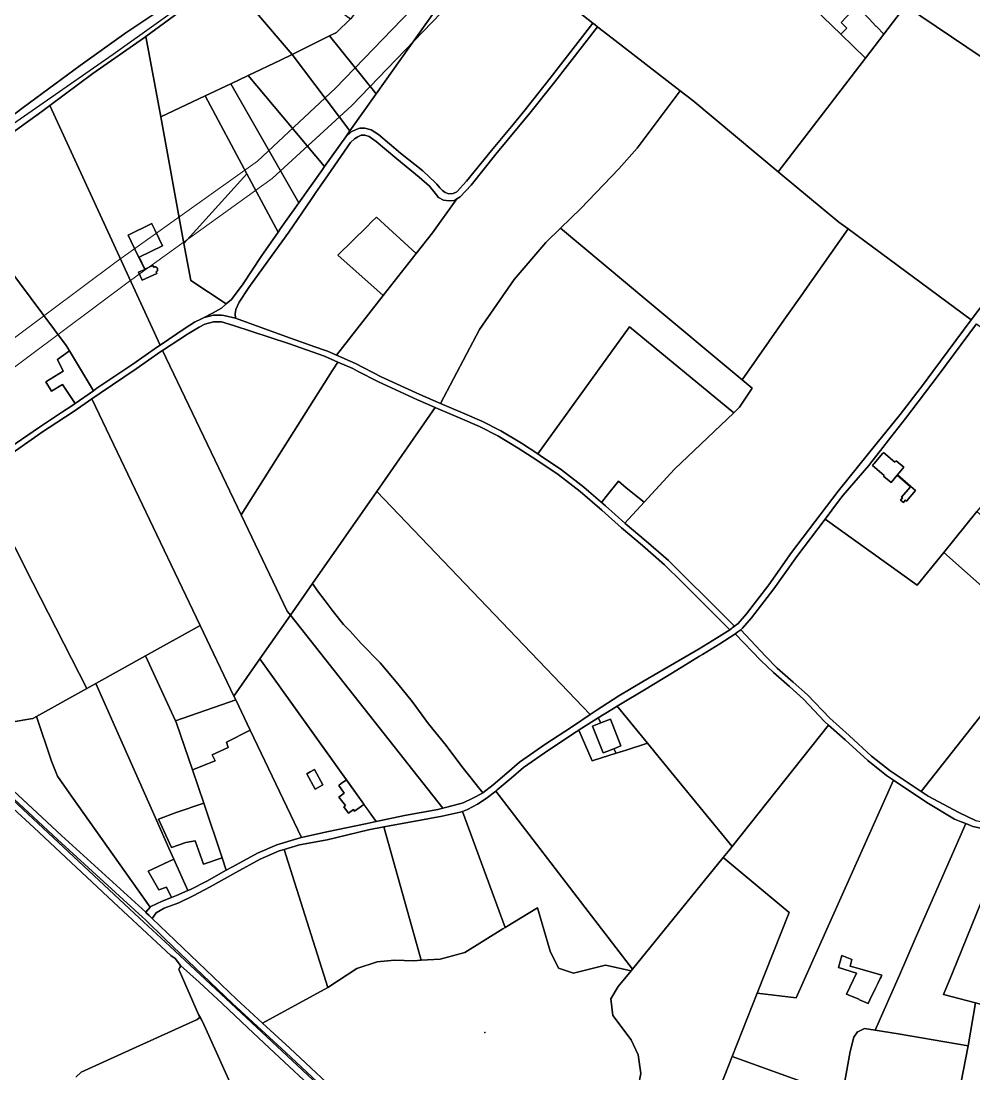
# Model space of a CAD drawing. Header units: metres. Extents: x 3 to 1027712, y 40 to 4430649.
# Drawn here: x 506464 to 506961, y 4410603 to 4411152 of the extents above; entities that cross this region are included whole.
import ezdxf

# ---------------------------------------------------------------- set-up
doc = ezdxf.new("R2010")
doc.units = ezdxf.units.M
doc.header["$MEASUREMENT"] = 0
doc.layers.add('A.ES.SDGC.CP.07003.cadastralparcel — CadastralParcel', color=1, linetype='Continuous')
doc.layers.add('Carreteras_5_km', color=2, linetype='Continuous', lineweight=30)
doc.layers.add('Rios_5_km', color=4, linetype='Continuous', lineweight=30)
doc.layers.add('Habitats_5_km', color=7, linetype='Continuous', lineweight=9, true_color=0xbefad2)
doc.layers.add('Yacimientos_arqueologicos', color=7, linetype='Continuous', true_color=0x160844)

msp = doc.modelspace()

# ---------------------------------------------------------------- linework, layer by layer
at = {"layer": 'A.ES.SDGC.CP.07003.cadastralparcel — CadastralParcel', "color": 7, "linetype": 'Continuous', "flags": 128}
for points in [[(507005.02, 4411106.03), (506925.15, 4411159.81), (506968.09, 4411215.78), (506928.05, 4411244.88), (506928.05, 4411244.88), (506921.84, 4411249.4), (506925.39, 4411250.92), (506928.93, 4411252.81), (506932.47, 4411255.64), (506936.71, 4411260.83), (506944.03, 4411269.55), (506956.3, 4411287.7), (506965.5, 4411299.26)], [(506548.87, 4411158.11), (506529.45, 4411143.89), (506528.72, 4411143.35), (506501.82, 4411124.49), (506479.43, 4411107.87), (506475.15, 4411104.69), (506447.54, 4411084.88)], [(506534.57, 4411156.12), (506519, 4411145.75), (506495.16, 4411128.77), (506465.43, 4411106.84), (506426.13, 4411076.91)], [(506426.13, 4411076.91), (506465.43, 4411106.84), (506495.16, 4411128.77), (506519, 4411145.75), (506534.57, 4411156.12)], [(506755.03, 4411156.46), (506762.35, 4411150.78), (506740.07, 4411122.09), (506728.27, 4411107.26), (506727.04, 4411105.71), (506720.71, 4411098.04), (506709.44, 4411084.37), (506696.54, 4411068.39), (506691.36, 4411062.85), (506689.48, 4411062.04), (506687.33, 4411061.91), (506685.31, 4411062.58), (506683.97, 4411063.52), (506682.49, 4411064.99), (506681, 4411066.83), (506680.21, 4411067.81), (506673.89, 4411073.59), (506673.65, 4411073.78), (506662.07, 4411083.12), (506650.64, 4411092.79), (506646.75, 4411095.2), (506643.52, 4411096.01), (506640.97, 4411096.01), (506638.95, 4411095.34), (506636.4, 4411094.13), (506633.58, 4411091.58), (506633.58, 4411091.58), (506635.74, 4411094.62), (506649.44, 4411113.97), (506679.53, 4411156.46)], [(506632.46, 4410586.3), (506602.34, 4410614.46), (506574.55, 4410639.92), (506539.54, 4410673.54), (506529.17, 4410683.51), (506527.75, 4410684.87), (506483.39, 4410725.34), (506445.56, 4410760.44), (506398.98, 4410804.34), (506386.77, 4410815.84), (506348.37, 4410851.38), (506329.28, 4410869.04), (506280.66, 4410914.93), (506228.04, 4410964.14), (506209.86, 4410980.83), (506194.29, 4410995.13), (506180.58, 4411007.71), (506140, 4411045.93), (506109.05, 4411077.69), (506107.55, 4411079.23), (506088.84, 4411094.49), (506080.52, 4411100.53)], [(506080.52, 4411100.53), (506088.84, 4411094.49), (506107.55, 4411079.23), (506109.05, 4411077.69), (506140, 4411045.93), (506180.58, 4411007.71), (506194.29, 4410995.13), (506209.86, 4410980.83), (506228.04, 4410964.14), (506280.66, 4410914.93), (506329.28, 4410869.04), (506348.37, 4410851.38), (506386.77, 4410815.84), (506398.98, 4410804.34), (506445.56, 4410760.44), (506483.39, 4410725.34), (506527.75, 4410684.87), (506529.17, 4410683.51), (506539.54, 4410673.54), (506574.55, 4410639.92), (506602.34, 4410614.46), (506632.46, 4410586.3)], [(506962.18, 4410994.12), (506942.18, 4410967.2), (506925.12, 4410944.78), (506917.56, 4410935.05), (506912.13, 4410928.07), (506907.7, 4410922.37), (506905.98, 4410920.35), (506892.68, 4410904.77), (506890.32, 4410901.66), (506883.26, 4410892.36), (506868.49, 4410872.93), (506856.63, 4410856.08), (506844.95, 4410840.89), (506840.31, 4410835.51), (506839.29, 4410834.72), (506837.88, 4410833.63), (506836.43, 4410832.51), (506836.23, 4410832.36), (506828.45, 4410827.36), (506819.36, 4410821.8), (506817.85, 4410820.88), (506803.72, 4410812.21), (506789.21, 4410803.32), (506776.6, 4410795.91), (506775.01, 4410794.93), (506772.16, 4410793.19), (506765.1, 4410788.88), (506756.56, 4410783.36), (506753.61, 4410781.46), (506739.15, 4410772.01), (506726.17, 4410762.93), (506719.68, 4410757.37), (506712.45, 4410751.26), (506711.67, 4410750.66), (506706.7, 4410746.81), (506702.25, 4410743.85), (506697.06, 4410741.07), (506694.29, 4410740.01), (506693.17, 4410739.59), (506683.71, 4410737.55), (506665.96, 4410734.3), (506653.41, 4410731.92), (506645.38, 4410730.4), (506623.88, 4410725.22), (506609.42, 4410722.62), (506601.39, 4410720.23), (506598.85, 4410719.47), (506589.02, 4410715.21), (506576.23, 4410708.17), (506562.88, 4410700.76), (506553.98, 4410695.95), (506546.56, 4410692.43), (506538.96, 4410689.65), (506534.7, 4410687.24), (506532.68, 4410684.29), (506531.14, 4410685.78), (506529.8, 4410687.06), (506529.8, 4410687.06), (506529.34, 4410687.48), (506531.72, 4410690.07), (506532.04, 4410690.41), (506537.86, 4410693.18), (506542.84, 4410695.24), (506545.39, 4410696.29), (506551.22, 4410698.78), (506552.66, 4410699.39), (506561.25, 4410703.75), (506571.31, 4410709.33), (506574.58, 4410711.15), (506587.52, 4410718.27), (506597.68, 4410722.68), (506608.63, 4410725.94), (506610.52, 4410726.36), (506623.75, 4410729.33), (506644.67, 4410733.73), (506649.42, 4410734.74), (506664.23, 4410737.89), (506681.47, 4410741.04), (506684.08, 4410741.71), (506690.19, 4410743.27), (506694.64, 4410744.56), (506699.83, 4410746.97), (506704.72, 4410749.58), (506704.92, 4410749.73), (506710.31, 4410753.9), (506717.48, 4410759.96), (506724.08, 4410765.62), (506737.24, 4410774.82), (506751.76, 4410784.31), (506760.85, 4410790.47), (506764.07, 4410792.65), (506775.75, 4410800.25), (506788.73, 4410807.84), (506817.59, 4410824.7), (506826.64, 4410830.24), (506833.59, 4410834.7), (506834.27, 4410835.14), (506834.9, 4410835.63), (506836.02, 4410836.5), (506837.96, 4410837.99), (506842.31, 4410843.03), (506853.89, 4410858.08), (506865.75, 4410874.93), (506890.03, 4410906.9), (506905.84, 4410926.6), (506922.43, 4410946.85), (506934.48, 4410962.7), (506939.46, 4410969.24), (506959.43, 4410996.12), (506966.42, 4411005.53)], [(506456.36, 4410928.06), (506473.42, 4410939.91), (506485.94, 4410948.17), (506490.37, 4410951.09), (506492.59, 4410952.64), (506502.09, 4410959.26), (506503.92, 4410960.51), (506522.71, 4410973.12), (506535.54, 4410982.11), (506536.91, 4410983.05), (506549.84, 4410991.9), (506554.7, 4410994.99), (506558.34, 4410996.66), (506559.86, 4410997.35), (506564.72, 4410998.67), (506568.81, 4410998.56), (506570.03, 4410998.53), (506576.07, 4410996.99), (506577.55, 4410996.61), (506604.77, 4410986.73), (506617.53, 4410982.21), (506622.98, 4410980.28), (506623.63, 4410980.05), (506628.66, 4410977.84), (506638.56, 4410973.49), (506652, 4410966.55), (506672.11, 4410957.31), (506682.92, 4410952.56), (506694.4, 4410947.71), (506704.52, 4410943.39), (506714.3, 4410938.43), (506725.05, 4410931.87), (506733.59, 4410926.31), (506734.83, 4410925.5), (506746, 4410918.07), (506757.65, 4410908.97), (506768.87, 4410899.22), (506778.93, 4410890.32), (506779.17, 4410890.11), (506790.07, 4410880.83), (506801.66, 4410870.74), (506810.87, 4410861.53), (506822.37, 4410850.2), (506836.02, 4410836.5), (506834.9, 4410835.63), (506834.27, 4410835.14), (506833.59, 4410834.7), (506820.25, 4410848.07), (506808.75, 4410859.41), (506799.61, 4410868.54), (506788.12, 4410878.55), (506777.21, 4410887.83), (506766.89, 4410896.96), (506755.74, 4410906.66), (506744.24, 4410915.63), (506733.18, 4410923), (506723.45, 4410929.33), (506712.84, 4410935.81), (506703.26, 4410940.67), (506693.23, 4410944.95), (506681.73, 4410949.81), (506680.16, 4410950.5), (506670.88, 4410954.58), (506650.68, 4410963.86), (506639.69, 4410969.53), (506637.27, 4410970.78), (506629.43, 4410974.22), (506622.53, 4410977.26), (506603.8, 4410983.89), (506575.11, 4410993.18), (506568.77, 4410995.1), (506564.64, 4410995.1), (506560.22, 4410993.92), (506557.13, 4410992.45), (506551.08, 4410988.76), (506538.02, 4410980.15), (506537.22, 4410979.63), (506524.41, 4410970.65), (506505.61, 4410958.05), (506501.29, 4410955.03), (506492.04, 4410948.62), (506483.02, 4410942.64), (506475.1, 4410937.42), (506473.22, 4410936.12), (506456.23, 4410924.31)], [(506969.51, 4410730.21), (506960.21, 4410732.16), (506956.53, 4410733.67), (506954.1, 4410734.67), (506952.39, 4410735.37), (506950.67, 4410736.07), (506936.23, 4410744.63), (506918.91, 4410756.29), (506915.32, 4410758.7), (506905.53, 4410766.53), (506893.78, 4410777.29), (506885.06, 4410785.01), (506883.01, 4410786.82), (506872, 4410798.56), (506864.66, 4410805.16), (506856.34, 4410812.5), (506849.73, 4410818.61), (506849.73, 4410818.61), (506836.43, 4410832.51), (506837.88, 4410833.63), (506839.29, 4410834.72), (506852.27, 4410820.99), (506858.35, 4410814.72), (506866.66, 4410807.4), (506874.1, 4410800.7), (506885.8, 4410788.68), (506895.79, 4410779.52), (506907.48, 4410768.81), (506917.09, 4410761.12), (506933.3, 4410750.35), (506936.94, 4410747.94), (506953, 4410739.38), (506962.02, 4410735.1)], [(506447.61, 4410762.63), (506485.43, 4410727.54), (506529.34, 4410687.48), (506529.8, 4410687.06), (506531.14, 4410685.78), (506532.68, 4410684.29), (506576.6, 4410642.11), (506590.21, 4410629.64), (506604.38, 4410616.66), (506634.48, 4410588.52)], [(506447.33, 4410753.42), (506470.98, 4410731.65), (506512.52, 4410692.73), (506542.5, 4410664.97), (506544.62, 4410663.38), (506547.54, 4410659.65), (506547.54, 4410659.65), (506547.48, 4410659.17), (506547.16, 4410658.67), (506546.91, 4410658.29), (506546.56, 4410658.01), (506546.79, 4410657.37), (506556.86, 4410634.25), (506557.69, 4410632.76), (506556.07, 4410631.58), (506555.87, 4410631.48), (506522.54, 4410616.23), (506495.77, 4410604.18), (506492.92, 4410601.59)], [(506619.09, 4410593.2), (506604.04, 4410607.06), (506596.4, 4410614.24), (506582.54, 4410627.24), (506569.09, 4410639.97), (506557.11, 4410651.12), (506547.54, 4410659.65), (506544.62, 4410663.38), (506542.5, 4410664.97), (506512.52, 4410692.73), (506470.98, 4410731.65), (506447.33, 4410753.42)], [(506634.48, 4410588.52), (506604.38, 4410616.66), (506604.38, 4410616.66), (506590.21, 4410629.64), (506624.25, 4410648.26), (506639.41, 4410658.15), (506649.88, 4410661.7), (506658.92, 4410662.47), (506669.08, 4410662.2), (506672.81, 4410662.43), (506682.69, 4410663.04), (506695.58, 4410666.55), (506715.45, 4410678.87), (506716.66, 4410679.61), (506733.52, 4410689.82), (506740.07, 4410667.23), (506744.4, 4410658.4), (506752.24, 4410655.76), (506768.95, 4410659.86), (506782.25, 4410656.97), (506775.53, 4410648.71), (506771.63, 4410642.28), (506772.66, 4410633.75), (506782.27, 4410621.04), (506785.85, 4410613.11), (506787.24, 4410603.43), (506782.45, 4410578.46)], [(506574.89, 4410595.19), (506561.35, 4410625.11), (506558.76, 4410630.83), (506556.86, 4410634.25), (506546.79, 4410657.37), (506546.56, 4410658.01), (506546.91, 4410658.29), (506547.16, 4410658.67), (506547.48, 4410659.17), (506547.54, 4410659.65), (506557.11, 4410651.12), (506569.09, 4410639.97), (506582.54, 4410627.24), (506596.4, 4410614.24), (506604.04, 4410607.06), (506619.09, 4410593.2)], [(506492.92, 4410601.59), (506495.77, 4410604.18), (506522.54, 4410616.23), (506555.87, 4410631.48), (506556.07, 4410631.58), (506557.69, 4410632.76), (506558.76, 4410630.83), (506561.35, 4410625.11), (506574.89, 4410595.19)]]:
    msp.add_lwpolyline(points, dxfattribs=at)
for points in [[(506772.4, 4411142.98), (506764.96, 4411148.76), (506764.72, 4411148.94), (506763.54, 4411149.86), (506762.35, 4411150.78), (506755.03, 4411156.46), (506720.48, 4411188.11), (506740.6, 4411209.76), (506745.04, 4411214.53), (506749.56, 4411219.4), (506780.37, 4411252.55), (506858.74, 4411176.67), (506891.42, 4411145.03), (506904.26, 4411132.59), (506858.84, 4411073.39), (506814.34, 4411110.44), (506807.71, 4411115.58), (506772.4, 4411142.98)], [(506891.42, 4411145.03), (506858.74, 4411176.67), (506871.7, 4411192.41), (506880.36, 4411202.93), (506917.74, 4411248.33), (506920.43, 4411248.8), (506921.84, 4411249.4), (506928.05, 4411244.88), (506968.09, 4411215.78), (506925.15, 4411159.81), (506913.8, 4411145.02), (506910.17, 4411148.87), (506910.05, 4411148.99), (506909.78, 4411149.28), (506906.25, 4411153.01), (506905.77, 4411153.52), (506902.66, 4411156.82), (506899.76, 4411159.89), (506891.63, 4411151.19), (506894.55, 4411148.27), (506893.66, 4411147.35), (506891.42, 4411145.03)], [(506605.72, 4411134.51), (506569.55, 4411176.8), (506573.42, 4411180.98), (506582.89, 4411191.94), (506636.08, 4411153.01), (506628.66, 4411145.97), (506625.03, 4411144.15), (506605.72, 4411134.51)], [(506537.15, 4411101.95), (506529.45, 4411143.89), (506548.87, 4411158.11), (506564.92, 4411171.79), (506569.55, 4411176.8), (506605.72, 4411134.51), (506599.61, 4411131.46), (506582.77, 4411123.5), (506573.67, 4411119.2), (506560.31, 4411112.89), (506537.15, 4411101.95)], [(506649.44, 4411113.97), (506625.03, 4411144.15), (506628.66, 4411145.97), (506636.08, 4411153.01), (506636.52, 4411153.43), (506651.98, 4411173.31), (506654.33, 4411176.33), (506679.53, 4411156.46), (506649.44, 4411113.97)], [(506890.35, 4411047.15), (506858.84, 4411073.39), (506904.26, 4411132.59), (506913.8, 4411145.02), (506925.15, 4411159.81), (507005.02, 4411106.03), (507031.16, 4411088.44), (507023.62, 4411078.51), (507002.24, 4411052.07), (506985.53, 4411030.18), (506966.42, 4411005.53), (506959.43, 4410996.12), (506895.21, 4411043.55), (506890.35, 4411047.15)], [(506913.8, 4411145.02), (506904.26, 4411132.59), (506891.42, 4411145.03), (506893.66, 4411147.35), (506894.55, 4411148.27), (506891.63, 4411151.19), (506899.76, 4411159.89), (506902.66, 4411156.82), (506905.77, 4411153.52), (506906.25, 4411153.01), (506909.78, 4411149.28), (506910.05, 4411148.99), (506910.17, 4411148.87), (506913.8, 4411145.02)], [(506559.86, 4410997.35), (506564.08, 4410999.64), (506568.77, 4411002.31), (506571.31, 4411004.47), (506574.07, 4411006.81), (506580.05, 4411014.93), (506589.46, 4411029.17), (506598.27, 4411041.96), (506599.54, 4411043.8), (506609.12, 4411057.23), (506621.08, 4411073.99), (506622.53, 4411076.02), (506633.58, 4411091.58), (506636.4, 4411094.13), (506638.95, 4411095.34), (506640.97, 4411096.01), (506643.52, 4411096.01), (506646.75, 4411095.2), (506650.64, 4411092.79), (506662.07, 4411083.12), (506673.65, 4411073.78), (506673.89, 4411073.59), (506680.21, 4411067.81), (506681, 4411066.83), (506682.49, 4411064.99), (506683.97, 4411063.52), (506685.31, 4411062.58), (506687.33, 4411061.91), (506689.48, 4411062.04), (506691.36, 4411062.85), (506696.54, 4411068.39), (506709.44, 4411084.37), (506720.71, 4411098.04), (506727.04, 4411105.71), (506728.27, 4411107.26), (506740.07, 4411122.09), (506762.35, 4411150.78), (506763.54, 4411149.86), (506764.72, 4411148.94), (506742.43, 4411120.24), (506729.37, 4411103.83), (506711.76, 4411082.47), (506698.8, 4411066.42), (506693.12, 4411060.34), (506691.47, 4411059.24), (506690.21, 4411058.41), (506687.39, 4411058.14), (506684.43, 4411058.54), (506681.88, 4411059.89), (506680.13, 4411062.17), (506677.17, 4411065.93), (506671.8, 4411070.63), (506660.11, 4411080.03), (506649.36, 4411089.16), (506645.69, 4411091.72), (506643.41, 4411092.39), (506641.66, 4411092.39), (506639.78, 4411091.58), (506638.03, 4411090.51), (506636.02, 4411088.63), (506624.33, 4411071.71), (506620.42, 4411066.01), (506618.02, 4411062.49), (506615.56, 4411058.9), (506603.87, 4411041.83), (506592.99, 4411026.8), (506583.14, 4411013.04), (506577.97, 4411005.33), (506576.29, 4411001.5), (506575.89, 4410999.35), (506576.07, 4410996.99), (506570.03, 4410998.53), (506568.81, 4410998.56), (506564.72, 4410998.67), (506559.86, 4410997.35)], [(506638.56, 4410973.49), (506628.66, 4410977.84), (506653.05, 4411008.81), (506670.3, 4411030.71), (506678.8, 4411041.5), (506691.47, 4411059.24), (506693.12, 4411060.34), (506698.8, 4411066.42), (506711.76, 4411082.47), (506729.37, 4411103.83), (506742.43, 4411120.24), (506764.72, 4411148.94), (506764.96, 4411148.76), (506772.4, 4411142.98), (506807.71, 4411115.58), (506785.32, 4411085.64), (506775.82, 4411074.91), (506756.01, 4411054.29), (506745.39, 4411043.92), (506737.84, 4411036.55), (506721.33, 4411017.16), (506703.16, 4410991.17), (506682.92, 4410952.56), (506672.11, 4410957.31), (506652, 4410966.55), (506638.56, 4410973.49)], [(506536.91, 4410983.05), (506479.43, 4411107.87), (506501.82, 4411124.49), (506528.72, 4411143.35), (506529.45, 4411143.89), (506537.15, 4411101.95), (506549.22, 4411036.06), (506552.78, 4411016.65), (506571.31, 4411004.47), (506568.77, 4411002.31), (506564.08, 4410999.64), (506559.86, 4410997.35), (506558.34, 4410996.66), (506554.7, 4410994.99), (506549.84, 4410991.9), (506536.91, 4410983.05)], [(506635.74, 4411094.62), (506605.72, 4411134.51), (506625.03, 4411144.15), (506649.44, 4411113.97), (506635.74, 4411094.62)], [(506622.53, 4411076.02), (506582.77, 4411123.5), (506599.61, 4411131.46), (506605.72, 4411134.51), (506635.74, 4411094.62), (506633.58, 4411091.58), (506622.53, 4411076.02)], [(506582.01, 4411072.35), (506560.31, 4411112.89), (506573.67, 4411119.2), (506609.12, 4411057.23), (506599.54, 4411043.8), (506598.27, 4411041.96), (506582.01, 4411072.35)], [(506609.12, 4411057.23), (506573.67, 4411119.2), (506582.77, 4411123.5), (506622.53, 4411076.02), (506621.08, 4411073.99), (506609.12, 4411057.23)], [(506790.97, 4411005.87), (506745.39, 4411043.92), (506756.01, 4411054.29), (506775.82, 4411074.91), (506785.32, 4411085.64), (506807.71, 4411115.58), (506814.34, 4411110.44), (506858.84, 4411073.39), (506890.35, 4411047.15), (506895.21, 4411043.55), (506872.73, 4411011.56), (506871.61, 4411009.97), (506861.84, 4410996.07), (506839.98, 4410964.97), (506790.97, 4411005.87)], [(506549.22, 4411036.06), (506537.15, 4411101.95), (506560.31, 4411112.89), (506582.01, 4411072.35), (506549.22, 4411036.06)], [(506487.92, 4410982.78), (506433.09, 4411056.33), (506437.13, 4411077.11), (506447.54, 4411084.88), (506475.15, 4411104.69), (506479.43, 4411107.87), (506536.91, 4410983.05), (506535.54, 4410982.11), (506522.71, 4410973.12), (506503.92, 4410960.51), (506502.09, 4410959.26), (506489.6, 4410979.99), (506487.92, 4410982.78)], [(506576.07, 4410996.99), (506575.89, 4410999.35), (506576.29, 4411001.5), (506577.97, 4411005.33), (506583.14, 4411013.04), (506592.99, 4411026.8), (506603.87, 4411041.83), (506615.56, 4411058.9), (506618.02, 4411062.49), (506620.42, 4411066.01), (506624.33, 4411071.71), (506636.02, 4411088.63), (506638.03, 4411090.51), (506639.78, 4411091.58), (506641.66, 4411092.39), (506643.41, 4411092.39), (506645.69, 4411091.72), (506649.36, 4411089.16), (506660.11, 4411080.03), (506671.8, 4411070.63), (506677.17, 4411065.93), (506680.13, 4411062.17), (506681.88, 4411059.89), (506684.43, 4411058.54), (506687.39, 4411058.14), (506690.21, 4411058.41), (506691.47, 4411059.24), (506678.8, 4411041.5), (506670.3, 4411030.71), (506649.49, 4411049.66), (506647, 4411047.21), (506644.64, 4411044.88), (506629.42, 4411029.88), (506653.05, 4411008.81), (506628.66, 4410977.84), (506623.63, 4410980.05), (506622.98, 4410980.28), (506617.53, 4410982.21), (506604.77, 4410986.73), (506577.55, 4410996.61), (506576.07, 4410996.99)], [(506552.78, 4411016.65), (506549.22, 4411036.06), (506582.01, 4411072.35), (506598.27, 4411041.96), (506589.46, 4411029.17), (506580.05, 4411014.93), (506574.07, 4411006.81), (506571.31, 4411004.47), (506552.78, 4411016.65)], [(506424.6, 4410969.58), (506423.05, 4411004.64), (506433.09, 4411056.33), (506487.92, 4410982.78), (506489.6, 4410979.99), (506483.44, 4410975.46), (506486.35, 4410969.38), (506477.37, 4410963.83), (506480.23, 4410958.96), (506486.01, 4410962.46), (506492.59, 4410952.64), (506490.37, 4410951.09), (506485.94, 4410948.17), (506473.42, 4410939.91), (506456.36, 4410928.06), (506441.77, 4410954.95), (506439.18, 4410959.71), (506433.77, 4410966.62), (506429.87, 4410969.02), (506424.6, 4410969.58)], [(506653.05, 4411008.81), (506629.42, 4411029.88), (506644.64, 4411044.88), (506647, 4411047.21), (506649.49, 4411049.66), (506670.3, 4411030.71), (506653.05, 4411008.81)], [(506521.77, 4411037.08), (506520.22, 4411040.3), (506520.18, 4411040.39), (506532.48, 4411046.32), (506532.52, 4411046.24), (506534.07, 4411043.02), (506536.31, 4411038.39), (506536.33, 4411038.35), (506538.09, 4411034.69), (506525.93, 4411028.82), (506528.95, 4411022.55), (506533.11, 4411024.53), (506533.55, 4411023.62), (506533.66, 4411023.67), (506533.88, 4411023.75), (506534, 4411023.77), (506534.12, 4411023.78), (506534.24, 4411023.78), (506534.36, 4411023.77), (506534.48, 4411023.75), (506534.59, 4411023.72), (506534.71, 4411023.68), (506534.81, 4411023.63), (506534.92, 4411023.57), (506535.02, 4411023.51), (506535.11, 4411023.43), (506535.19, 4411023.35), (506535.27, 4411023.26), (506535.34, 4411023.16), (506535.4, 4411023.06), (506535.5, 4411022.84), (506535.53, 4411022.72), (506535.55, 4411022.6), (506535.56, 4411022.48), (506535.56, 4411022.36), (506535.55, 4411022.25), (506535.53, 4411022.13), (506535.5, 4411022.01), (506535.46, 4411021.9), (506535.41, 4411021.79), (506535.35, 4411021.69), (506535.28, 4411021.59), (506535.21, 4411021.5), (506535.12, 4411021.41), (506535.03, 4411021.33), (506534.73, 4411021.15), (506535.09, 4411020.39), (506527.57, 4411016.82), (506525.6, 4411020.96), (506528.81, 4411022.48), (506525.79, 4411028.75), (506521.77, 4411037.08)], [(506521.77, 4411037.08), (506525.79, 4411028.75), (506528.81, 4411022.48), (506525.6, 4411020.96), (506527.57, 4411016.82), (506535.09, 4411020.39), (506534.73, 4411021.15), (506535.03, 4411021.33), (506535.12, 4411021.41), (506535.21, 4411021.5), (506535.28, 4411021.59), (506535.35, 4411021.69), (506535.41, 4411021.79), (506535.46, 4411021.9), (506535.5, 4411022.01), (506535.53, 4411022.13), (506535.55, 4411022.25), (506535.56, 4411022.36), (506535.56, 4411022.48), (506535.55, 4411022.6), (506535.53, 4411022.72), (506535.5, 4411022.84), (506535.4, 4411023.06), (506535.34, 4411023.16), (506535.27, 4411023.26), (506535.19, 4411023.35), (506535.11, 4411023.43), (506535.02, 4411023.51), (506534.92, 4411023.57), (506534.81, 4411023.63), (506534.71, 4411023.68), (506534.59, 4411023.72), (506534.48, 4411023.75), (506534.36, 4411023.77), (506534.24, 4411023.78), (506534.12, 4411023.78), (506534, 4411023.77), (506533.88, 4411023.75), (506533.66, 4411023.67), (506533.55, 4411023.62), (506533.11, 4411024.53), (506528.95, 4411022.55), (506525.93, 4411028.82), (506538.09, 4411034.69), (506536.33, 4411038.35), (506536.31, 4411038.39), (506534.07, 4411043.02), (506532.52, 4411046.24), (506532.48, 4411046.32), (506520.18, 4411040.39), (506520.22, 4411040.3), (506521.77, 4411037.08)], [(506694.4, 4410947.71), (506682.92, 4410952.56), (506703.16, 4410991.17), (506721.33, 4411017.16), (506737.84, 4411036.55), (506745.39, 4411043.92), (506790.97, 4411005.87), (506839.98, 4410964.97), (506845.29, 4410960.53), (506838.69, 4410950.63), (506835.65, 4410947.74), (506781.37, 4410992.56), (506733.59, 4410926.31), (506725.05, 4410931.87), (506714.3, 4410938.43), (506704.52, 4410943.39), (506694.4, 4410947.71)], [(506871.61, 4411009.97), (506872.73, 4411011.56), (506895.21, 4411043.55), (506959.43, 4410996.12), (506939.46, 4410969.24), (506934.48, 4410962.7), (506922.43, 4410946.85), (506905.84, 4410926.6), (506890.03, 4410906.9), (506865.75, 4410874.93), (506853.89, 4410858.08), (506842.31, 4410843.03), (506837.96, 4410837.99), (506836.02, 4410836.5), (506822.37, 4410850.2), (506810.87, 4410861.53), (506801.66, 4410870.74), (506790.07, 4410880.83), (506779.17, 4410890.11), (506778.93, 4410890.32), (506780.83, 4410892.38), (506787.07, 4410899.17), (506804.83, 4410918.46), (506835.65, 4410947.74), (506838.69, 4410950.63), (506845.29, 4410960.53), (506839.98, 4410964.97), (506861.84, 4410996.07), (506871.61, 4411009.97)], [(506579.03, 4410894.63), (506538.02, 4410980.15), (506551.08, 4410988.76), (506557.13, 4410992.45), (506560.22, 4410993.92), (506564.64, 4410995.1), (506568.77, 4410995.1), (506575.11, 4410993.18), (506603.8, 4410983.89), (506622.53, 4410977.26), (506629.43, 4410974.22), (506626.54, 4410969.66), (506579.03, 4410894.63)], [(506931.25, 4410857.91), (506883.26, 4410892.36), (506890.32, 4410901.66), (506892.68, 4410904.77), (506905.98, 4410920.35), (506907.7, 4410922.37), (506912.13, 4410928.07), (506917.56, 4410935.05), (506925.12, 4410944.78), (506942.18, 4410967.2), (506962.18, 4410994.12), (507019.52, 4410952.3), (507004.49, 4410948.3), (506977.76, 4410915.32), (506962.36, 4410896.3), (506945.05, 4410874.93), (506931.25, 4410857.91)], [(506766.74, 4410901.08), (506757.65, 4410908.97), (506746, 4410918.07), (506734.83, 4410925.5), (506733.59, 4410926.31), (506781.37, 4410992.56), (506835.65, 4410947.74), (506804.83, 4410918.46), (506788.96, 4410901.22), (506779.7, 4410908.66), (506775.59, 4410912.14), (506769.15, 4410904.09), (506766.74, 4410901.08)], [(506492.59, 4410952.64), (506486.01, 4410962.46), (506480.23, 4410958.96), (506477.37, 4410963.83), (506486.35, 4410969.38), (506483.44, 4410975.46), (506489.6, 4410979.99), (506502.09, 4410959.26), (506492.59, 4410952.64)], [(506557.68, 4410836.99), (506501.29, 4410955.03), (506505.61, 4410958.05), (506524.41, 4410970.65), (506537.22, 4410979.63), (506538.02, 4410980.15), (506579.03, 4410894.63), (506603.1, 4410844.43), (506604.73, 4410842.35), (506588.87, 4410819.6), (506575.29, 4410800.13), (506557.68, 4410836.99)], [(506603.1, 4410844.43), (506579.03, 4410894.63), (506626.54, 4410969.66), (506629.43, 4410974.22), (506637.27, 4410970.78), (506639.69, 4410969.53), (506650.68, 4410963.86), (506670.88, 4410954.58), (506680.16, 4410950.5), (506649.68, 4410906.79), (506616.15, 4410858.73), (506604.73, 4410842.35), (506603.1, 4410844.43)], [(506470.59, 4410859.19), (506442.39, 4410914.55), (506456.23, 4410924.31), (506473.22, 4410936.12), (506475.1, 4410937.42), (506483.02, 4410942.64), (506492.04, 4410948.62), (506501.29, 4410955.03), (506557.68, 4410836.99), (506529.31, 4410821.17), (506503.29, 4410806.65), (506498.66, 4410804.07), (506470.59, 4410859.19)], [(506760.85, 4410790.47), (506649.68, 4410906.79), (506680.16, 4410950.5), (506681.73, 4410949.81), (506693.23, 4410944.95), (506703.26, 4410940.67), (506712.84, 4410935.81), (506723.45, 4410929.33), (506733.18, 4410923), (506744.24, 4410915.63), (506755.74, 4410906.66), (506766.89, 4410896.96), (506777.21, 4410887.83), (506788.12, 4410878.55), (506799.61, 4410868.54), (506808.75, 4410859.41), (506820.25, 4410848.07), (506833.59, 4410834.7), (506826.64, 4410830.24), (506817.59, 4410824.7), (506788.73, 4410807.84), (506775.75, 4410800.25), (506764.07, 4410792.65), (506760.85, 4410790.47)], [(506913.99, 4410915.1), (506907.94, 4410920.33), (506908.48, 4410920.96), (506908.8, 4410921.33), (506913.43, 4410926.67), (506913.69, 4410926.97), (506913.76, 4410927.05), (506919.65, 4410921.95), (506920.24, 4410922.65), (506924.24, 4410919.35), (506920.97, 4410915.4), (506927.93, 4410909.36), (506930.44, 4410907.19), (506925.65, 4410901.65), (506925.04, 4410902.17), (506924.05, 4410901.02), (506922.61, 4410902.26), (506923.61, 4410903.41), (506923.14, 4410903.82), (506927.8, 4410909.21), (506920.84, 4410915.24), (506917.71, 4410911.46), (506913.72, 4410914.77), (506913.99, 4410915.1)], [(506913.99, 4410915.1), (506913.72, 4410914.77), (506917.71, 4410911.46), (506920.84, 4410915.24), (506927.8, 4410909.21), (506923.14, 4410903.82), (506923.61, 4410903.41), (506922.61, 4410902.26), (506924.05, 4410901.02), (506925.04, 4410902.17), (506925.65, 4410901.65), (506930.44, 4410907.19), (506927.93, 4410909.36), (506920.97, 4410915.4), (506924.24, 4410919.35), (506920.24, 4410922.65), (506919.65, 4410921.95), (506913.76, 4410927.05), (506913.69, 4410926.97), (506913.43, 4410926.67), (506908.8, 4410921.33), (506908.48, 4410920.96), (506907.94, 4410920.33), (506913.99, 4410915.1)], [(506429.61, 4410833.85), (506401.67, 4410886.51), (506410.17, 4410892.25), (506424.17, 4410902.12), (506434.79, 4410909.19), (506442.39, 4410914.55), (506470.59, 4410859.19), (506498.66, 4410804.07), (506472.45, 4410789.45), (506470.52, 4410788.37), (506438.62, 4410783.04), (506429.93, 4410832.01), (506429.61, 4410833.85)], [(506788.96, 4410901.22), (506787.07, 4410899.17), (506780.83, 4410892.38), (506778.93, 4410890.32), (506768.87, 4410899.22), (506766.74, 4410901.08), (506769.15, 4410904.09), (506775.59, 4410912.14), (506779.7, 4410908.66), (506788.96, 4410901.22)], [(506618.85, 4410854.91), (506616.15, 4410858.73), (506649.68, 4410906.79), (506760.85, 4410790.47), (506751.76, 4410784.31), (506737.24, 4410774.82), (506724.08, 4410765.62), (506717.48, 4410759.96), (506710.31, 4410753.9), (506704.92, 4410749.73), (506694.07, 4410763.45), (506685.85, 4410774.41), (506676.65, 4410785.75), (506668.23, 4410797.3), (506660.6, 4410806.49), (506651.4, 4410817.44), (506641.55, 4410827.52), (506635.93, 4410833.88), (506632.35, 4410837.5), (506627.07, 4410844.15), (506622.76, 4410849.82), (506618.85, 4410854.91)], [(506966.68, 4410855.81), (506945.05, 4410874.93), (506962.36, 4410896.3), (507012.95, 4410851.47), (507006.76, 4410843.62), (506995.98, 4410829.93), (506966.68, 4410855.81)], [(506852.27, 4410820.99), (506839.29, 4410834.72), (506840.31, 4410835.51), (506844.95, 4410840.89), (506856.63, 4410856.08), (506868.49, 4410872.93), (506883.26, 4410892.36), (506931.25, 4410857.91), (506945.05, 4410874.93), (506966.68, 4410855.81), (506995.98, 4410829.93), (506933.3, 4410750.35), (506917.09, 4410761.12), (506907.48, 4410768.81), (506895.79, 4410779.52), (506885.8, 4410788.68), (506874.1, 4410800.7), (506866.66, 4410807.4), (506858.35, 4410814.72), (506852.27, 4410820.99)], [(506684.08, 4410741.71), (506604.73, 4410842.35), (506616.15, 4410858.73), (506618.85, 4410854.91), (506622.76, 4410849.82), (506627.07, 4410844.15), (506632.35, 4410837.5), (506635.93, 4410833.88), (506641.55, 4410827.52), (506651.4, 4410817.44), (506660.6, 4410806.49), (506668.23, 4410797.3), (506676.65, 4410785.75), (506685.85, 4410774.41), (506694.07, 4410763.45), (506704.92, 4410749.73), (506704.72, 4410749.58), (506699.83, 4410746.97), (506694.64, 4410744.56), (506690.19, 4410743.27), (506684.08, 4410741.71)], [(506631.19, 4410760.29), (506588.87, 4410819.6), (506604.73, 4410842.35), (506684.08, 4410741.71), (506681.47, 4410741.04), (506664.23, 4410737.89), (506649.42, 4410734.74), (506642.96, 4410743.8), (506631.19, 4410760.29)], [(506936.94, 4410747.94), (506933.3, 4410750.35), (506995.98, 4410829.93), (507006.76, 4410843.62), (507045.13, 4410815.06), (507022.46, 4410776.16), (507012.45, 4410758.98), (507003.98, 4410744.44), (506995.09, 4410729.18), (506988.82, 4410730.48), (506980.99, 4410731.74), (506970.06, 4410733.16), (506962.02, 4410735.1), (506953, 4410739.38), (506936.94, 4410747.94)], [(506544.94, 4410787.19), (506529.31, 4410821.17), (506557.68, 4410836.99), (506575.29, 4410800.13), (506576.22, 4410798.18), (506544.94, 4410787.19)], [(506790.82, 4410775.55), (506775.01, 4410794.93), (506776.6, 4410795.91), (506789.21, 4410803.32), (506803.72, 4410812.21), (506817.85, 4410820.88), (506819.36, 4410821.8), (506828.45, 4410827.36), (506836.23, 4410832.36), (506836.43, 4410832.51), (506849.73, 4410818.61), (506856.34, 4410812.5), (506864.66, 4410805.16), (506872, 4410798.56), (506883.01, 4410786.82), (506885.06, 4410785.01), (506834.79, 4410721.67), (506804.61, 4410758.65), (506790.82, 4410775.55)], [(506534.9, 4410735.5), (506503.29, 4410806.65), (506529.31, 4410821.17), (506544.94, 4410787.19), (506545.45, 4410786.07), (506553.64, 4410761.78), (506559.55, 4410744.24), (506545.16, 4410739.53), (506536.01, 4410735.94), (506542.76, 4410721.27), (506550.17, 4410723.76), (506555.18, 4410724.76), (506559.44, 4410712.5), (506569.13, 4410715.81), (506571.31, 4410709.33), (506561.25, 4410703.75), (506552.66, 4410699.39), (506551.22, 4410698.78), (506543.94, 4410715.16), (506541.43, 4410720.82), (506534.9, 4410735.5)], [(506625.54, 4410768.21), (506631.19, 4410760.29), (506633.92, 4410756.47), (506631.15, 4410754.5), (506629.88, 4410753.6), (506632.77, 4410749.52), (506631.96, 4410748.94), (506630.02, 4410747.48), (506633.39, 4410743.04), (506632.58, 4410742.43), (506635.03, 4410739.2), (506637.53, 4410741.09), (506638.14, 4410740.22), (506643.04, 4410743.69), (506649.42, 4410734.74), (506644.67, 4410733.73), (506623.75, 4410729.33), (506610.52, 4410726.36), (506583.74, 4410782.42), (506576.22, 4410798.18), (506575.29, 4410800.13), (506588.87, 4410819.6), (506625.54, 4410768.21)], [(506480.18, 4410766.27), (506472.45, 4410789.45), (506498.66, 4410804.07), (506503.29, 4410806.65), (506534.9, 4410735.5), (506541.43, 4410720.82), (506543.94, 4410715.16), (506530.58, 4410708.88), (506536.14, 4410699.13), (506540.09, 4410700.61), (506542.84, 4410695.24), (506537.86, 4410693.18), (506532.04, 4410690.41), (506531.72, 4410690.07), (506490.76, 4410747.89), (506483.4, 4410758.46), (506480.18, 4410766.27)], [(506553.64, 4410761.78), (506545.45, 4410786.07), (506544.94, 4410787.19), (506576.22, 4410798.18), (506583.74, 4410782.42), (506571.46, 4410776.06), (506572.21, 4410773.31), (506563.95, 4410769.56), (506565.45, 4410766.3), (506553.64, 4410761.78)], [(506766.46, 4410786.16), (506765.1, 4410788.88), (506772.16, 4410793.19), (506775.01, 4410794.93), (506790.82, 4410775.55), (506779.63, 4410771.99), (506774.39, 4410770.32), (506773.2, 4410772.69), (506776.92, 4410774.16), (506771.39, 4410788.11), (506766.46, 4410786.16)], [(506441.17, 4410768.7), (506438.62, 4410783.04), (506470.52, 4410788.37), (506472.45, 4410789.45), (506480.18, 4410766.27), (506483.4, 4410758.46), (506490.76, 4410747.89), (506531.72, 4410690.07), (506529.34, 4410687.48), (506485.43, 4410727.54), (506447.61, 4410762.63), (506441.17, 4410768.7)], [(506768.23, 4410770.72), (506773.2, 4410772.69), (506773.4, 4410772.3), (506774.39, 4410770.32), (506763.04, 4410766.71), (506761.9, 4410766.34), (506755.03, 4410782.37), (506756.56, 4410783.36), (506765.1, 4410788.88), (506766.46, 4410786.16), (506762.1, 4410784.43), (506767.63, 4410770.48), (506768.23, 4410770.72)], [(506766.46, 4410786.16), (506771.39, 4410788.11), (506776.92, 4410774.16), (506773.2, 4410772.69), (506768.23, 4410770.72), (506767.63, 4410770.48), (506762.1, 4410784.43), (506766.46, 4410786.16)], [(506864.52, 4410687.31), (506830.25, 4410716.05), (506833.58, 4410720.14), (506834.79, 4410721.67), (506885.06, 4410785.01), (506893.78, 4410777.29), (506905.53, 4410766.53), (506915.32, 4410758.7), (506918.91, 4410756.29), (506887.17, 4410685.28), (506868.23, 4410642.9), (506847.93, 4410645.29), (506864.52, 4410687.31)], [(506559.55, 4410744.24), (506553.64, 4410761.78), (506565.45, 4410766.3), (506563.95, 4410769.56), (506572.21, 4410773.31), (506571.46, 4410776.06), (506583.74, 4410782.42), (506610.52, 4410726.36), (506608.63, 4410725.94), (506597.68, 4410722.68), (506587.52, 4410718.27), (506574.58, 4410711.15), (506571.31, 4410709.33), (506569.13, 4410715.81), (506559.55, 4410744.24)], [(506763.04, 4410766.71), (506774.39, 4410770.32), (506779.63, 4410771.99), (506790.82, 4410775.55), (506804.61, 4410758.65), (506834.79, 4410721.67), (506833.58, 4410720.14), (506830.25, 4410716.05), (506782.96, 4410657.85), (506759.92, 4410687.85), (506711.67, 4410750.66), (506712.45, 4410751.26), (506719.68, 4410757.37), (506726.17, 4410762.93), (506739.15, 4410772.01), (506753.61, 4410781.46), (506755.03, 4410782.37), (506761.9, 4410766.34), (506763.04, 4410766.71)], [(506615.04, 4410760.61), (506617.22, 4410761.83), (506621.66, 4410753.91), (506617.61, 4410751.63), (506613.21, 4410759.58), (506615.04, 4410760.61)], [(506615.04, 4410760.61), (506613.21, 4410759.58), (506617.61, 4410751.63), (506621.66, 4410753.91), (506617.22, 4410761.83), (506615.04, 4410760.61)], [(506632.77, 4410749.52), (506629.88, 4410753.6), (506631.15, 4410754.5), (506633.92, 4410756.47), (506642.96, 4410743.8), (506643.04, 4410743.69), (506638.14, 4410740.22), (506637.53, 4410741.09), (506635.03, 4410739.2), (506632.58, 4410742.43), (506633.39, 4410743.04), (506630.02, 4410747.48), (506631.96, 4410748.94), (506632.77, 4410749.52)], [(506892.08, 4410591.63), (506834.93, 4410612.35), (506847.93, 4410645.29), (506868.23, 4410642.9), (506887.17, 4410685.28), (506918.91, 4410756.29), (506936.23, 4410744.63), (506950.67, 4410736.07), (506952.39, 4410735.37), (506954.1, 4410734.67), (506956.53, 4410733.67), (506930.26, 4410673.66), (506921.95, 4410654.67), (506909.42, 4410626.03), (506903.72, 4410626.92), (506900.26, 4410625.19), (506900.19, 4410625.08), (506898.32, 4410622.42), (506896.31, 4410614.95), (506892.08, 4410591.63)], [(506716.66, 4410679.61), (506694.29, 4410740.01), (506697.06, 4410741.07), (506702.25, 4410743.85), (506706.7, 4410746.81), (506711.67, 4410750.66), (506759.92, 4410687.85), (506782.96, 4410657.85), (506782.25, 4410656.97), (506768.95, 4410659.86), (506752.24, 4410655.76), (506744.4, 4410658.4), (506740.07, 4410667.23), (506733.52, 4410689.82), (506716.66, 4410679.61)], [(506569.13, 4410715.81), (506559.44, 4410712.5), (506555.18, 4410724.76), (506550.17, 4410723.76), (506542.76, 4410721.27), (506536.01, 4410735.94), (506545.16, 4410739.53), (506559.55, 4410744.24), (506569.13, 4410715.81)], [(506672.81, 4410662.43), (506653.41, 4410731.92), (506665.96, 4410734.3), (506683.71, 4410737.55), (506693.17, 4410739.59), (506694.29, 4410740.01), (506716.66, 4410679.61), (506715.45, 4410678.87), (506695.58, 4410666.55), (506682.69, 4410663.04), (506672.81, 4410662.43)], [(506624.25, 4410648.26), (506601.39, 4410720.23), (506609.42, 4410722.62), (506623.88, 4410725.22), (506645.38, 4410730.4), (506653.41, 4410731.92), (506672.81, 4410662.43), (506669.08, 4410662.2), (506658.92, 4410662.47), (506649.88, 4410661.7), (506639.41, 4410658.15), (506624.25, 4410648.26)], [(506921.35, 4410624.15), (506909.42, 4410626.03), (506921.95, 4410654.67), (506930.26, 4410673.66), (506956.53, 4410733.67), (506960.21, 4410732.16), (506969.51, 4410730.21), (506979.19, 4410728.63), (506949.59, 4410655.93), (506945.01, 4410644.68), (506961.57, 4410640.19), (506957.73, 4410617.82), (506921.35, 4410624.15)], [(506961.57, 4410640.19), (506945.01, 4410644.68), (506949.59, 4410655.93), (506979.19, 4410728.63), (506981.5, 4410728.25), (506988.36, 4410727.52), (506994.23, 4410726.29), (507002.3, 4410723.11), (507012.83, 4410719.94), (507024.33, 4410718.22), (507037.3, 4410716.51), (507048.31, 4410715.53), (507062.5, 4410713.09), (507060.06, 4410707.71), (507050.27, 4410687.17), (507040.2, 4410662.8), (507026.49, 4410632.24), (507022.9, 4410623.58), (506961.57, 4410640.19)], [(506576.6, 4410642.11), (506532.68, 4410684.29), (506534.7, 4410687.24), (506538.96, 4410689.65), (506546.56, 4410692.43), (506553.98, 4410695.95), (506562.88, 4410700.76), (506576.23, 4410708.17), (506589.02, 4410715.21), (506598.85, 4410719.47), (506601.39, 4410720.23), (506624.25, 4410648.26), (506590.21, 4410629.64), (506576.6, 4410642.11)], [(506542.84, 4410695.24), (506540.09, 4410700.61), (506536.14, 4410699.13), (506530.58, 4410708.88), (506543.94, 4410715.16), (506551.22, 4410698.78), (506545.39, 4410696.29), (506542.84, 4410695.24)], [(506782.45, 4410578.46), (506787.24, 4410603.43), (506785.85, 4410613.11), (506782.27, 4410621.04), (506772.66, 4410633.75), (506771.63, 4410642.28), (506775.53, 4410648.71), (506782.25, 4410656.97), (506782.96, 4410657.85), (506830.25, 4410716.05), (506864.52, 4410687.31), (506847.93, 4410645.29), (506834.93, 4410612.35), (506828.84, 4410596.91), (506809.32, 4410546.43), (506794.37, 4410550.74), (506781.99, 4410554.31), (506778.06, 4410554.44), (506782.45, 4410578.46)], [(506895.32, 4410644.46), (506895.2, 4410644.51), (506895, 4410644.6), (506894.43, 4410644.84), (506899.58, 4410655.66), (506890.18, 4410658.75), (506892.07, 4410664.92), (506897.11, 4410662.86), (506896.41, 4410659.43), (506901.34, 4410658.03), (506912.87, 4410654.77), (506912.7, 4410654.41), (506912.45, 4410653.9), (506912.02, 4410653.02), (506910.7, 4410650.3), (506909.53, 4410647.91), (506906.6, 4410641.89), (506905.68, 4410639.99), (506901.25, 4410641.9), (506900.76, 4410642.11), (506895.32, 4410644.46)], [(506912.87, 4410654.77), (506901.34, 4410658.03), (506896.41, 4410659.43), (506897.11, 4410662.86), (506892.07, 4410664.92), (506890.18, 4410658.75), (506899.58, 4410655.66), (506894.43, 4410644.84), (506895, 4410644.6), (506895.2, 4410644.51), (506895.32, 4410644.46), (506900.76, 4410642.11), (506901.25, 4410641.9), (506905.68, 4410639.99), (506906.6, 4410641.89), (506909.53, 4410647.91), (506910.7, 4410650.3), (506912.02, 4410653.02), (506912.45, 4410653.9), (506912.7, 4410654.41), (506912.87, 4410654.77)], [(507003.31, 4410569.56), (506950.26, 4410579.47), (506957.73, 4410617.82), (506961.57, 4410640.19), (507022.9, 4410623.58), (507016.95, 4410609.25), (507011.57, 4410596.05), (507007.41, 4410582.36), (507003.96, 4410570.95), (507003.31, 4410569.56)], [(506897.53, 4410589.65), (506892.08, 4410591.63), (506896.31, 4410614.95), (506898.32, 4410622.42), (506900.19, 4410625.08), (506900.26, 4410625.19), (506903.72, 4410626.92), (506909.42, 4410626.03), (506921.35, 4410624.15), (506957.73, 4410617.82), (506950.26, 4410579.47), (506899.39, 4410588.98), (506897.53, 4410589.65)], [(506830.98, 4410540.19), (506809.32, 4410546.43), (506828.84, 4410596.91), (506834.93, 4410612.35), (506892.08, 4410591.63), (506897.53, 4410589.65), (506887.94, 4410523.26), (506857.52, 4410532.3), (506830.98, 4410540.19)]]:
    msp.add_lwpolyline(points, close=True, dxfattribs=at)
at = {"layer": 'Carreteras_5_km'}
for p, q in [((506412.66, 4410790.29, 11.74), (506526.06, 4410684.4, 12)), ((506526.06, 4410684.4, 12), (506541.95, 4410669.72, 12.38))]:
    msp.add_line(p, q, dxfattribs=at)
msp.add_polyline3d([(506541.95, 4410669.72, 12.38), (506706.65, 4410515.65, 15.17), (506809.66, 4410399.73, 17.39)], dxfattribs=at)
at = {"layer": 'Habitats_5_km'}
for points in [[(506025.83, 4410684.35), (506126.64, 4410704.35), (506174.86, 4410724.85), (506217.23, 4410746.35), (506277.39, 4410791.85), (506338.11, 4410857.35), (506383.99, 4410903.35), (506442.27, 4410972.85), (506513.89, 4411026.35), (506587.61, 4411078.85), (506628.21, 4411116.85), (506707.24, 4411198.85), (506740.93, 4411229.35), (506775.12, 4411247.85), (506845.93, 4411268.35), (506865.27, 4411266.35), (506893.43, 4411251.35), (506952.96, 4411240.35), (506972.68, 4411240.35)], [(506974.18, 4411228.35), (506951.9, 4411228.35), (506889.43, 4411239.85), (506861.59, 4411254.35), (506846.93, 4411256.35), (506779.74, 4411236.85), (506747.93, 4411219.35), (506715.62, 4411189.85), (506636.65, 4411107.85), (506595.24, 4411069.85), (506520.96, 4411016.35), (506450.58, 4410963.85), (506392.86, 4410895.35), (506346.74, 4410849.35), (506285.45, 4410782.85), (506223.61, 4410736.35), (506179.98, 4410713.85), (506130.2, 4410692.85), (506027.01, 4410672.35)]]:
    msp.add_lwpolyline(points, dxfattribs=at)
at = {"layer": 'Rios_5_km'}
msp.add_polyline3d([(506082.73, 4410720.84, 12.5), (506097.83, 4410728.84, 12.1), (506111.43, 4410740.84, 11.9), (506123.63, 4410750.64, 11.6), (506139.73, 4410762.54, 11.3), (506167.33, 4410781.64, 11.1), (506210.03, 4410808.24, 10.4), (506234.03, 4410830.14, 10.2), (506253.83, 4410847.94, 10.1), (506271.03, 4410866.94, 10), (506285.53, 4410891.63, 9.9), (506291.93, 4410901.93, 9.8), (506292.23, 4410902.43, 9.8), (506302.23, 4410918.63, 9.5), (506327.83, 4410969.43, 9.1), (506349.43, 4411012.93, 8.9), (506355.43, 4411020.53, 8.9), (506369.93, 4411032.13, 8.8), (506428.63, 4411075.83, 8.2), (506443.83, 4411087.03, 8.1), (506512.33, 4411134.63, 8.6), (506558.43, 4411167.73, 8.6)], dxfattribs=at)
at = {"layer": 'Yacimientos_arqueologicos'}
msp.add_point((506706.02, 4410624.74, 13), dxfattribs=at)

doc.saveas('drawing.dxf')
